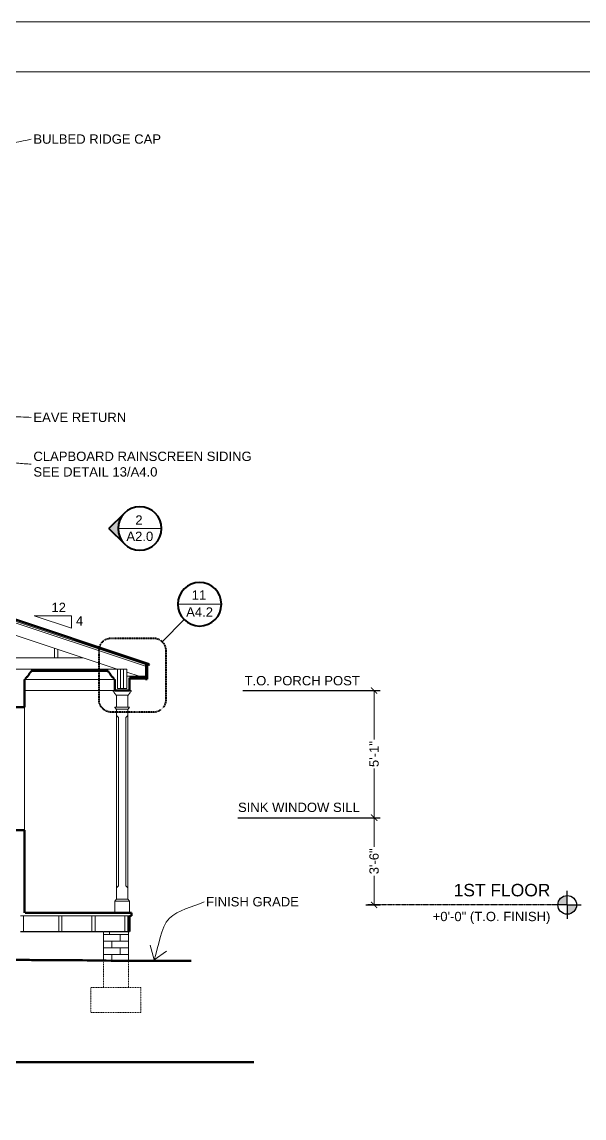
# Model space of a CAD drawing. Header units: inches. Extents: x -4969 to 16721, y 2489 to 24693.
# Drawn here: x 7611 to 7882, y 5319 to 5847 of the extents above; entities that cross this region are included whole.
import ezdxf

# ---------------------------------------------------------------- set-up
doc = ezdxf.new("R2010")
doc.units = ezdxf.units.IN
doc.header["$MEASUREMENT"] = 0
doc.linetypes.add('CENTER', pattern=[2, 1.25, -0.25, 0.25, -0.25])
doc.linetypes.add('DASHED2', pattern=[0.375, 0.25, -0.125])
doc.layers.get('0').update_dxf_attribs({"lineweight": 5})
doc.layers.add('0-NPLT', color=1, linetype='Continuous', plot=False)
for name, color, linetype, lineweight in [('1', 1, 'Continuous', 9), ('2', 6, 'Continuous', 20), ('3', 3, 'Continuous', 30), ('4', 2, 'Continuous', 40), ('5', 4, 'Continuous', 50), ('A-DIMSx', 7, 'Continuous', 9), ('A-LINK', 7, 'Continuous', 40), ('A-TEXTx', 7, 'Continuous', 20)]:
    doc.layers.add(name, color=color, linetype=linetype, lineweight=lineweight)
doc.styles.get("Standard").update_dxf_attribs({"font": 'Arial.ttf'})
doc.dimstyles.get("Standard").update_dxf_attribs({"dimtxt": 3, "dimasz": 2, "dimexe": 0.03125, "dimexo": 0.0625, "dimgap": 0.03125, "dimtad": 0, "dimtoh": 1, "dimdec": 4, "dimlfac": 0.99985, "dimzin": 0, "dimdsep": 46, "dimlunit": 4, "dimtxsty": 'Standard', "dimblk": 'ARCHTICK', "dimblk1": 'ARCHTICK', "dimblk2": 'ARCHTICK', "dimcen": 0.09, "dimclrt": 256, "dimadec": 0, "dimazin": 0, "dimtfac": 1, "dimtdec": 4, "dimtofl": 0, "dimtmove": 0, "dimatfit": 3, "dimfxl": 1, "dimtolj": 1, "dimtzin": 0, "dimarcsym": 0})

# ---------------------------------------------------------------- blocks, each defined once
blk = doc.blocks.new('Elevation Callout - 1')
at = {"layer": 'A-LINK', "ltscale": 0.1}
blk.add_hatch(color=152, dxfattribs=at).paths.add_polyline_path([(2031.59, 7377.65), (2039.01, 7370.23), (2046.43, 7377.65, -0.198912), (2039.01, 7374.58, -0.198912)])
at = {"layer": 'A-LINK', "color": 152, "ltscale": 0.1}
for q in [(2031.59, 7377.65), (2046.43, 7377.65)]:
    blk.add_line((2039.01, 7370.23), q, dxfattribs=at)
blk.add_circle((2039.01, 7385.08), 10.5, dxfattribs=at)
blk = doc.blocks.new('_ArchTick')
at = {"color": 0, "linetype": 'ByBlock', "lineweight": 0, "const_width": 0.15}
blk.add_lwpolyline([(-0.5, -0.5), (0.5, 0.5)], dxfattribs=at)
blk = doc.blocks.new('BORDER 11X17')
at = {"layer": '0-NPLT', "lineweight": 9, "ltscale": 0.1}
blk.add_lwpolyline([(29864.74, -10461.77), (29048.74, -10461.77), (29048.74, -10989.77), (29864.74, -10989.77), (29864.74, -10461.77)], dxfattribs=at)
blk.add_lwpolyline([(29792.74, -10473.77), (29078.74, -10473.77), (29078.74, -10977.77), (29792.74, -10977.77)], close=True, dxfattribs=at)
blk = doc.blocks.new('CROWN small azek')
at = {"layer": '2', "linetype": 'Continuous'}
for p, q in [((3478.77, 4471.7), (3478.77, 4472.27)), ((3477.23, 4469.99), (3477.47, 4469.99)), ((3477.84, 4470.49), (3477.84, 4470.75))]:
    blk.add_line(p, q, dxfattribs=at)
for points, knots in [([(3477.47, 4469.99), (3477.48, 4470.04), (3477.49, 4470.12), (3477.53, 4470.21), (3477.57, 4470.28), (3477.63, 4470.36), (3477.71, 4470.42), (3477.78, 4470.46), (3477.84, 4470.49)], [0.002479, 0.002479, 0.002479, 0.002479, 0.1892867, 0.3469333, 0.4813355, 0.6000559, 0.7825047, 0.9879342, 0.9879342, 0.9879342, 0.9879342]), ([(3477.84, 4470.75), (3477.91, 4470.76), (3477.98, 4470.77), (3478.08, 4470.81), (3478.16, 4470.9), (3478.2, 4471), (3478.24, 4471.11), (3478.28, 4471.22), (3478.31, 4471.33), (3478.36, 4471.43), (3478.4, 4471.54), (3478.47, 4471.62), (3478.55, 4471.67), (3478.65, 4471.7), (3478.71, 4471.7), (3478.77, 4471.7)], [0.0155755, 0.0155755, 0.0155755, 0.0155755, 0.0913028, 0.1674337, 0.240804, 0.3221473, 0.4016041, 0.479934, 0.5587836, 0.63986, 0.7243935, 0.7885425, 0.8553172, 0.923465, 0.9867831, 0.9867831, 0.9867831, 0.9867831])]:
    blk.add_open_spline(points, degree=3, knots=knots, dxfattribs=at)
blk = doc.blocks.new('Column 01')
at = {"layer": '1', "ltscale": 0.25}
for p, q in [((4502.26, 4335.99), (4493.68, 4335.99)), ((4500.72, 4333.71), (4495.22, 4333.71)), ((4500.72, 4327.99), (4495.22, 4327.99)), ((4500.72, 4326.99), (4495.22, 4326.99)), ((4496.22, 4322.99), (4496.22, 4241.96)), ((4499.72, 4322.99), (4499.72, 4241.96)), ((4496.22, 4241.96), (4495.22, 4240.96)), ((4499.72, 4241.96), (4500.72, 4240.96)), ((4495.22, 4235.46), (4500.72, 4235.46)), ((4494.47, 4234.46), (4501.47, 4234.46))]:
    blk.add_line(p, q, dxfattribs=at)
at = {"layer": '1', "lineweight": 5, "ltscale": 0.25}
for p, q in [((4496.22, 4322.99), (4495.22, 4323.99)), ((4500.72, 4323.99), (4499.72, 4322.99))]:
    blk.add_line(p, q, dxfattribs=at)
at = {"layer": '2'}
for p, q in [((4495.22, 4333.71), (4495.22, 4327.99)), ((4500.72, 4333.71), (4500.72, 4327.99)), ((4495.22, 4326.99), (4495.22, 4235.46)), ((4500.72, 4326.99), (4500.72, 4235.46)), ((4494.47, 4234.46), (4495.22, 4235.46)), ((4500.72, 4235.46), (4501.47, 4234.46)), ((4494.47, 4234.46), (4494.47, 4228.96)), ((4501.47, 4234.46), (4501.47, 4228.96))]:
    blk.add_line(p, q, dxfattribs=at)
at = {"layer": '2', "ltscale": 0.25}
for p, q in [((4495.22, 4327.99), (4494.47, 4327.99)), ((4494.97, 4326.99), (4495.22, 4326.99)), ((4500.72, 4327.99), (4501.47, 4327.99)), ((4500.97, 4326.99), (4500.72, 4326.99))]:
    blk.add_line(p, q, dxfattribs=at)
for centre, start, end in [((4495.08, 4327.98), 179.1702, 233.9599), ((4494.36, 4327), 359.1702, 53.9599), ((4501.58, 4327), 126.0401, 180.8298), ((4500.86, 4327.98), 306.0401, 0.8298)]:
    blk.add_arc(centre, 0.607, start, end, dxfattribs=at)
at = {"layer": '3', "ltscale": 0.25, "xscale": -1}
blk.add_blockref('CROWN small azek', (7972.45, -136.28), dxfattribs=at)
at = {"layer": '3', "ltscale": 0.25}
blk.add_blockref('CROWN small azek', (1023.49, -136.28), dxfattribs=at)
blk = doc.blocks.new('Detail Callout')
at = {"layer": '2', "color": 152, "ltscale": 0.1}
blk.add_line((240.24, 5822.29), (219.24, 5822.29), dxfattribs=at)
at = {"layer": 'A-LINK', "color": 152, "ltscale": 0.1}
blk.add_circle((229.74, 5822.29), 10.5, dxfattribs=at)
blk = doc.blocks.new('*D886')
at = {"layer": 'A-DIMSx', "color": 0, "lineweight": -2, "ltscale": 0.1, "transparency": 16777216}
for p, q in [((7714.92, 5463.18), (7783.57, 5463.18)), ((7776.63, 5421.18), (7783.57, 5421.18))]:
    blk.add_line(p, q, dxfattribs=at)
at = {"layer": 'A-DIMSx', "color": 0, "lineweight": 5, "ltscale": 0.1, "transparency": 16777216}
for p, q in [((7780.57, 5463.18), (7780.57, 5449.16)), ((7780.57, 5421.18), (7780.57, 5435.2))]:
    blk.add_line(p, q, dxfattribs=at)
at = {"layer": 'Defpoints', "color": 0, "ltscale": 0.1, "transparency": 16777216}
for p in [(7712.92, 5463.18), (7780.57, 5463.18), (7774.63, 5421.18)]:
    blk.add_point(p, dxfattribs=at)
at = {"layer": 'A-DIMSx', "color": 0, "lineweight": 5, "ltscale": 0.1, "transparency": 16777216, "xscale": 3, "yscale": 3, "zscale": 3}
for p, rotation in [((7780.57, 5463.18), 90), ((7780.57, 5421.18), 270)]:
    blk.add_blockref('_ArchTick', p, dxfattribs=dict(at, rotation=rotation))
at = {"layer": 'A-DIMSx', "ltscale": 0.1, "transparency": 16777216, "insert": (7780.57, 5442.18), "char_height": 4.5, "attachment_point": 5, "rotation": 90}
blk.add_mtext('\\A1;3\'-6"', dxfattribs=at)
blk = doc.blocks.new('Point')
at = {"lineweight": 0, "ltscale": 0.1}
h = blk.add_hatch(color=256, dxfattribs=at)
h.dxf.hatch_style = 1
h.paths.add_polyline_path([(-3.2903, 4.1654, 0.414214), (-3.3528, 4.1029), (-3.2903, 4.1029)])
h.paths.add_polyline_path([(-3.2903, 4.1029), (-3.2903, 4.0404, 0.414214), (-3.2278, 4.1029)])
at = {"layer": '3', "ltscale": 0.1}
for q in [(-3.2903, 4.1966), (-3.384, 4.1029), (-3.1965, 4.1029), (-3.2903, 4.0091)]:
    blk.add_line((-3.2903, 4.1029), q, dxfattribs=at)
blk.add_circle((-3.2903, 4.1029), 0.0625, dxfattribs=at)
blk = doc.blocks.new('*D887')
at = {"layer": 'A-DIMSx', "color": 0, "lineweight": -2, "ltscale": 0.25, "transparency": 16777216}
for p, q in [((7717.3, 5524.47), (7783.57, 5524.47)), ((7714.92, 5463.18), (7783.57, 5463.18))]:
    blk.add_line(p, q, dxfattribs=at)
at = {"layer": 'A-DIMSx', "color": 0, "lineweight": 5, "ltscale": 0.25, "transparency": 16777216}
for p, q in [((7780.57, 5524.47), (7780.57, 5500.81)), ((7780.57, 5463.18), (7780.57, 5486.84))]:
    blk.add_line(p, q, dxfattribs=at)
at = {"layer": 'Defpoints', "color": 0, "ltscale": 0.25, "transparency": 16777216}
for p in [(7715.3, 5524.47), (7780.57, 5524.47), (7712.92, 5463.18)]:
    blk.add_point(p, dxfattribs=at)
at = {"layer": 'A-DIMSx', "color": 0, "lineweight": 5, "ltscale": 0.25, "transparency": 16777216, "xscale": 3, "yscale": 3, "zscale": 3}
for p, rotation in [((7780.57, 5524.47), 90), ((7780.57, 5463.18), 270)]:
    blk.add_blockref('_ArchTick', p, dxfattribs=dict(at, rotation=rotation))
at = {"layer": 'A-DIMSx', "ltscale": 0.25, "transparency": 16777216, "insert": (7780.57, 5493.82), "char_height": 4.5, "attachment_point": 5, "rotation": 90}
blk.add_mtext('\\A1;5\'-1"', dxfattribs=at)

msp = doc.modelspace()

# ---------------------------------------------------------------- linework, layer by layer
at = {"layer": '1'}
for p, q in [((7580.2033462, 5567.0222547), (7671.9661771, 5536.4348981)), ((7580.2033462, 5566.2316859), (7670.4533471, 5536.1486018)), ((7580.2033462, 5560.2274511), (7656.8327744, 5534.6843083)), ((7626.7033462, 5544.7274511), (7626.7033462, 5540.1843083)), ((7628.2033462, 5544.2274511), (7628.2033462, 5540.1843083)), ((7580.2033462, 5540.1843083), (7640.3327744, 5540.1843083)), ((7661.4533462, 5534.6843083), (7580.2033462, 5534.6843083)), ((7656.9533462, 5534.6843083), (7656.9533462, 5525.4343083)), ((7658.4533462, 5534.6843083), (7658.4533462, 5525.4343083)), ((7659.9533462, 5525.4343083), (7659.9533462, 5534.6843083)), ((7661.4533462, 5525.4343083), (7661.4533462, 5534.6843083)), ((7670.4533462, 5531.1843083), (7670.453347, 5536.9391706)), ((7661.4533462, 5533.350975), (7667.4533462, 5531.350975)), ((7670.4533462, 5531.350975), (7661.4533462, 5531.350975)), ((7670.453347, 5529.850975), (7662.7033456, 5529.850975)), ((7670.4533462, 5531.1843083), (7670.4533462, 5530.350975)), ((7661.4533462, 5525.4343083), (7656.9533462, 5525.4343083)), ((7610.2033462, 5415.9343083), (7662.7033454, 5415.9343083)), ((7611.7033462, 5408.4343083), (7611.7033462, 5415.9343083)), ((7628.7033462, 5415.9343083), (7628.7033462, 5408.4343083)), ((7630.2033462, 5408.4343083), (7630.2033462, 5415.9343083)), ((7644.7033462, 5415.9343083), (7644.7033462, 5408.4343083)), ((7646.2033462, 5408.4343083), (7646.2033462, 5415.9343083)), ((7612.7033462, 5408.4343083), (7614.2033462, 5408.4343083)), ((7628.7033462, 5408.4343083), (7630.2033462, 5408.4343083)), ((7644.7033462, 5408.4343083), (7646.2033462, 5408.4343083)), ((7662.2033462, 5406.9343083), (7650.2033462, 5406.9343083)), ((7653.2033462, 5408.4343083), (7653.2033462, 5406.9343083)), ((7658.2033462, 5403.7343083), (7658.2033462, 5406.9343083)), ((7662.2033462, 5403.7343083), (7650.2033462, 5403.7343083)), ((7654.2033462, 5400.5343083), (7654.2033462, 5403.7343083)), ((7657.4533462, 5403.7343083), (7662.2033462, 5403.7343083)), ((7650.2033462, 5400.5343083), (7662.2033462, 5400.5343083)), ((7662.2033462, 5397.3343083), (7650.2033462, 5397.3343083)), ((7654.2033462, 5394.3171823), (7654.2033462, 5397.3343083)), ((7658.2033462, 5397.3343083), (7658.2033462, 5400.5343083))]:
    msp.add_line(p, q, dxfattribs=at)
at = {"layer": '1', "ltscale": 0.25}
for p, q in [((7655.3318272, 5529.7632422), (7612.2033462, 5529.7632422)), ((7612.2033462, 5516.4343083), (7612.2033462, 5457.1843083))]:
    msp.add_line(p, q, dxfattribs=at)
at = {"layer": '1', "linetype": 'DASHED2', "ltscale": 0.25}
for p, q in [((7650.2033462, 5381.3343083), (7650.2033462, 5394.3716904)), ((7662.2033462, 5381.3343083), (7662.2033462, 5394.2357739)), ((7644.2033462, 5369.3343083), (7644.2033462, 5381.3343083)), ((7650.2033462, 5381.3343083), (7644.2033462, 5381.3343083)), ((7662.2033462, 5381.3343083), (7650.2033462, 5381.3343083)), ((7668.2033462, 5381.3343083), (7662.2033462, 5381.3343083)), ((7668.2033462, 5381.3343083), (7668.2033462, 5369.3343083)), ((7668.2033462, 5369.3343083), (7644.2033462, 5369.3343083))]:
    msp.add_line(p, q, dxfattribs=at)
at = {"layer": '2', "color": 152, "ltscale": 0.1}
for p, q in [((7657.2282815, 5602.4991745), (7678.2282816, 5602.4991745)), ((7678.4958629, 5547.9746034), (7689.1024646, 5558.5812051))]:
    msp.add_line(p, q, dxfattribs=at)
at = {"layer": '2'}
for p, q in [((7612.2033462, 5524.4652974), (7655.7033458, 5524.4652974)), ((7660.4533462, 5415.9343083), (7660.4533462, 5408.4343083)), ((7661.9533462, 5408.4343083), (7661.9533462, 5415.9343083)), ((7650.2033462, 5394.6510496), (7650.2033462, 5408.4343083)), ((7662.2033462, 5394.6510496), (7662.2033462, 5408.4343083))]:
    msp.add_line(p, q, dxfattribs=at)
at = {"layer": '3', "linetype": 'CENTER', "ltscale": 0.25}
msp.add_line((7869.1003993, 5421.1843083), (7777.6003993, 5421.1843083), dxfattribs=at)
at = {"layer": '3'}
for p, q in [((7610.2033462, 5408.4343083), (7649.9565794, 5408.4343083)), ((7650.2033462, 5408.4343083), (7662.7033464, 5408.4343083))]:
    msp.add_line(p, q, dxfattribs=at)
at = {"layer": '4'}
msp.add_line((7662.7033454, 5415.9343083), (7663.7033453, 5415.9343083), dxfattribs=at)
at = {"layer": '5'}
for p, q in [((7582.4533462, 5567.0628297), (7672.2033462, 5537.1464112)), ((7615.3386049, 5533.3785186), (7615.3915598, 5533.9343083)), ((7615.3915598, 5533.9343083), (7652.5151314, 5533.9343083)), ((7652.5680863, 5533.3785186), (7652.5151314, 5533.9343083)), ((7671.2033462, 5529.850975), (7671.2033462, 5536.689173)), ((7672.2033462, 5537.1464112), (7671.9661771, 5536.4348981)), ((7612.2033462, 5529.7632422), (7612.2033462, 5516.4343083)), ((7612.2033462, 5529.7632422), (7612.574864, 5529.7632422)), ((7613.2101206, 5530.592121), (7613.2101206, 5530.8650609)), ((7654.6965706, 5530.592121), (7654.6965706, 5530.8650609)), ((7655.703345, 5529.7632422), (7655.3318272, 5529.7632422)), ((7655.7033449, 5529.7632422), (7655.7033458, 5524.4652974)), ((7662.7033454, 5524.4652974), (7662.7033456, 5530.600975)), ((7670.4533458, 5530.600975), (7662.7033456, 5530.600975)), ((7670.453347, 5529.850975), (7670.4533458, 5530.600975)), ((7671.2033462, 5529.850975), (7670.453347, 5529.850975)), ((7655.7033458, 5524.4652974), (7656.4533454, 5524.4652974)), ((7656.4533474, 5524.4652975), (7661.9533459, 5524.4652974)), ((7661.9533459, 5524.4652974), (7662.7033454, 5524.4652974)), ((7612.2033462, 5516.4343083), (7605.9533462, 5516.4343083)), ((7612.2033462, 5457.1843083), (7605.9533462, 5457.1843083)), ((7612.2033462, 5457.1843083), (7612.2033462, 5417.4343083)), ((7663.7033453, 5417.4343083), (7612.4533462, 5417.4343083)), ((7663.7033453, 5415.9343083), (7663.7033453, 5417.4343083)), ((7662.7033464, 5408.4343083), (7662.7033454, 5415.9343083))]:
    msp.add_line(p, q, dxfattribs=at)
at = {"layer": '5', "ltscale": 0.1}
msp.add_line((7057.9767856, 5345.5008975), (7722.7134697, 5345.5008975), dxfattribs=at)
at = {"layer": '5'}
for points, knots in [([(7612.574864, 5529.7632422), (7612.5900566, 5529.8830524), (7612.6084948, 5530.0047429), (7612.6771024, 5530.1806785), (7612.7813488, 5530.3309329), (7612.9062616, 5530.4436738), (7613.025149, 5530.5178987), (7613.1068195, 5530.5522637), (7613.2101206, 5530.592121)], [0.04595771603, 0.04595771603, 0.04595771603, 0.04595771603, 0.20058811132, 0.3838219169, 0.55899294445, 0.69798130682, 0.84352384316, 0.94144460866, 0.94144460866, 0.94144460866, 0.94144460866]), ([(7613.2101206, 5530.8650609), (7613.3388465, 5530.9476612), (7613.4709606, 5531.0351562), (7613.6601113, 5531.1938246), (7613.8373912, 5531.3956216), (7613.9890375, 5531.6256949), (7614.1436595, 5531.8692681), (7614.2969687, 5532.1273354), (7614.4441694, 5532.3834894), (7614.5766207, 5532.6250861), (7614.7032108, 5532.8321139), (7614.8354888, 5533.0019008), (7614.9800214, 5533.1412352), (7615.1386043, 5533.258223), (7615.2515858, 5533.3269515), (7615.3386049, 5533.3785186)], [0.02252924258, 0.02252924258, 0.02252924258, 0.02252924258, 0.0848948356, 0.16525381449, 0.24407818869, 0.32590546439, 0.41317453746, 0.50401511078, 0.5962486035, 0.67928693936, 0.75221584643, 0.81459891015, 0.872600463, 0.93247186799, 0.99170471556, 0.99170471556, 0.99170471556, 0.99170471556]), ([(7654.6965706, 5530.8650609), (7654.5678447, 5530.9476612), (7654.4357306, 5531.0351562), (7654.2465799, 5531.1938246), (7654.0692999, 5531.3956216), (7653.9176537, 5531.6256949), (7653.7630317, 5531.8692681), (7653.6097225, 5532.1273354), (7653.4625218, 5532.3834894), (7653.3300705, 5532.6250861), (7653.2034804, 5532.8321139), (7653.0712024, 5533.0019008), (7652.9266698, 5533.1412352), (7652.7680868, 5533.258223), (7652.6551054, 5533.3269515), (7652.5680863, 5533.3785186)], [0.02252924258, 0.02252924258, 0.02252924258, 0.02252924258, 0.0848948356, 0.16525381449, 0.24407818869, 0.32590546439, 0.41317453746, 0.50401511078, 0.5962486035, 0.67928693936, 0.75221584643, 0.81459891015, 0.872600463, 0.93247186799, 0.99170471556, 0.99170471556, 0.99170471556, 0.99170471556]), ([(7655.3318272, 5529.7632422), (7655.3166346, 5529.8830524), (7655.2981964, 5530.0047429), (7655.2295888, 5530.1806785), (7655.1253423, 5530.3309329), (7655.0004296, 5530.4436738), (7654.8815422, 5530.5178987), (7654.7998716, 5530.5522637), (7654.6965706, 5530.592121)], [0.04595771603, 0.04595771603, 0.04595771603, 0.04595771603, 0.20058811132, 0.3838219169, 0.55899294445, 0.69798130682, 0.84352384316, 0.94144460866, 0.94144460866, 0.94144460866, 0.94144460866]), ([(7580.2033462, 5395.2958354), (7582.6873948, 5395.2046815), (7588.1750322, 5395.0033088), (7597.3558446, 5394.6950096), (7606.6380387, 5394.8438376), (7616.563851, 5394.5770117), (7627.3613402, 5394.5704308), (7641.6820942, 5394.5234739), (7663.7006849, 5394.1222988), (7681.1609975, 5394.2103285), (7692.5153868, 5394.2675739)], [0, 0, 0, 0, 7.4573924002, 16.4745021806, 27.5530524733, 35.2986121506, 46.2594930158, 59.9439618927, 78.2611253105, 112.3231659207, 112.3231659207, 112.3231659207, 112.3231659207])]:
    msp.add_open_spline(points, degree=3, knots=knots, dxfattribs=at)
at = {"layer": 'A-DIMSx', "ltscale": 0.1}
for p, q in [((7616.9039137, 5560.4455295), (7634.9039137, 5560.4455295)), ((7616.9039137, 5560.4455295), (7634.9039137, 5554.449389)), ((7634.9039137, 5560.4455295), (7634.9039137, 5554.449389))]:
    msp.add_line(p, q, dxfattribs=at)
at = {"layer": 'A-LINK', "color": 152, "linetype": 'DASHED2', "ltscale": 0.5, "flags": 128}
msp.add_lwpolyline([(7680.2532222, 5543.7319627), (7680.2532222, 5519.9866138, -0.4142135624), (7674.2532222, 5513.9866138), (7654.1066103, 5513.9866138, -0.4142135624), (7648.1066103, 5519.9866138), (7648.1066103, 5543.7319627, -0.4142135624), (7654.1066103, 5549.7319627), (7674.2532222, 5549.7319627, -0.4142135624)], format="xyb", close=True, dxfattribs=at)

# ---------------------------------------------------------------- block references
at = {"ltscale": 0.1}
for name, p, xscale, yscale, zscale in [('BORDER 11X17', (-51485.4783869, 26770.0450796), 2, 2, 2), ('Point', (8110.4999083, 5125.776597), 72, 72, 72)]:
    msp.add_blockref(name, p, dxfattribs=dict(at, xscale=xscale, yscale=yscale, zscale=zscale))
at = {"color": 152, "ltscale": 0.1, "xscale": -1, "rotation": 270}
msp.add_blockref('Elevation Callout - 1', (282.6526976, 3563.4891434), dxfattribs=at)
at = {"layer": '2', "color": 152, "ltscale": 0.25, "xscale": -1}
msp.add_blockref('Detail Callout', (7926.264742, -256.285575), dxfattribs=at)
at = {"layer": '3', "ltscale": 0.25, "xscale": -1}
msp.add_blockref('Column 01', (12157.1729731, 1188.4783898), dxfattribs=at)

# ---------------------------------------------------------------- texts
at = {"layer": 'A-DIMSx', "ltscale": 0.5, "char_height": 4.5, "width": 102.841993853, "attachment_point": 3}
for s, insert in [('\\pi-13.5,l18,t18;T.O.^IPORCH POST', (7773.703666, 5531.4312724)), ('SINK WINDOW SILL', (7773.703666, 5470.4312724))]:
    msp.add_mtext(s, dxfattribs=dict(at, insert=insert))
at = {"layer": 'A-LINK', "color": 152, "ltscale": 0.1, "attachment_point": 5}
for s, insert, char_height, width in [('2', (7667.3081523, 5606.5425255), 4.5, 9.771161836), ('{\\H0.75x;A2.0}', (7667.7325391, 5598.6892103), 6, 9.85131083), ('11', (7696.2169429, 5570.4493773), 4.5, 9.771161836), ('{\\H0.75x;A4.2}', (7696.5228283, 5562.2517601), 6, 9.85131083)]:
    msp.add_mtext(s, dxfattribs=dict(at, insert=insert, char_height=char_height, width=width))
at = {"layer": 'A-TEXTx', "ltscale": 0.25, "char_height": 4.5, "attachment_point": 4}
for s, insert in [('{BULBED RIDGE CAP}', (7616.476621, 5790.0466483)), ('{EAVE RETURN}', (7616.476621, 5655.9976496)), ('CLAPBOARD RAINSCREEN SIDING\\P{\\C152;SEE DETAIL 13/A4.0}', (7616.476621, 5633.4783856)), ('{FINISH GRADE}', (7699.6503616, 5422.6734466))]:
    msp.add_mtext(s, dxfattribs=dict(at, insert=insert))
at = {"layer": 'A-TEXTx', "ltscale": 0.5}
for s, insert, char_height, width, attachment_point in [('{\\fArial Unicode MS|b0|i0|c0|p0;12}', (7625.1486129, 5562.2052429), 4.5, 7.734539628, 7), ('{\\fArial Unicode MS|b0|i0|c0|p0;4}', (7636.9502682, 5555.7609184), 4.5, 7.734539628, 7), ('{1ST FLOOR }', (7865.4753726, 5431.3031499), 6, 94.776154357, 3), ('{+0\'-0" (T.O. FINISH)}', (7865.4753726, 5417.8557185), 4.5, 81.256520484, 3)]:
    msp.add_mtext(s, dxfattribs=dict(at, insert=insert, char_height=char_height, width=width, attachment_point=attachment_point))

# ---------------------------------------------------------------- dimensions: what is measured, and where the dimension line sits
at = {"layer": 'A-DIMSx', "ltscale": 0.25}
dim = msp.add_linear_dim(base=(7780.5739463, 5524.4652974), p1=(7712.9238584, 5463.1843083), p2=(7715.297677, 5524.4652974), angle=90, text='5\'-1"', dimstyle='Standard', override={"dimtxt": 4.5, "dimasz": 3, "dimexe": 3, "dimexo": 2, "dimgap": 1, "dimlfac": -47.9928, "dimtmove": 1, "dimlwd": 5}, dxfattribs=at)
dim.commit()
dim.dimension.update_dxf_attribs({"geometry": '*D887', "text_midpoint": (7780.5739463, 5493.8248029)})
at = {"layer": 'A-DIMSx', "ltscale": 0.1}
dim = msp.add_linear_dim(base=(7780.5739463, 5463.1843083), p1=(7774.6265085, 5421.1843083), p2=(7712.9238584, 5463.1843083), angle=90, dimstyle='Standard', override={"dimtxt": 4.5, "dimasz": 3, "dimexe": 3, "dimexo": 2, "dimgap": 1, "dimlfac": -47.9928, "dimlwd": 5}, dxfattribs=at)
dim.commit()
dim.dimension.update_dxf_attribs({"geometry": '*D886', "text_midpoint": (7780.5739463, 5442.1843083)})

# ---------------------------------------------------------------- leaders
at = {"layer": 'A-TEXTx', "path_type": 1, "annotation_type": 0, "has_hookline": 1, "hookline_direction": 0}
for points, text_width in [([(7592.9533564, 5771.9465585), (7600.3953144, 5785.6275372), (7615.476621, 5790.0466483)], 60.75), ([(7592.9533564, 5658.5902974), (7605.4411558, 5656.531007), (7615.476621, 5655.9976496)], 43.6984993), ([(7582.3658619, 5638.907944), (7608.5613148, 5633.9580154), (7615.476621, 5633.4783856)], 104.4392906), ([(7674.5694185, 5394.7518399), (7682.038744, 5414.7320521), (7698.6503616, 5422.6734466)], 43.8550477)]:
    msp.add_leader(points, dimstyle='Standard', override={"dimasz": 6, "dimgap": 1, "dimldrblk": 'Open90', "dimlwd": -1}, dxfattribs=dict(at, text_width=text_width))

doc.saveas('drawing.dxf')
